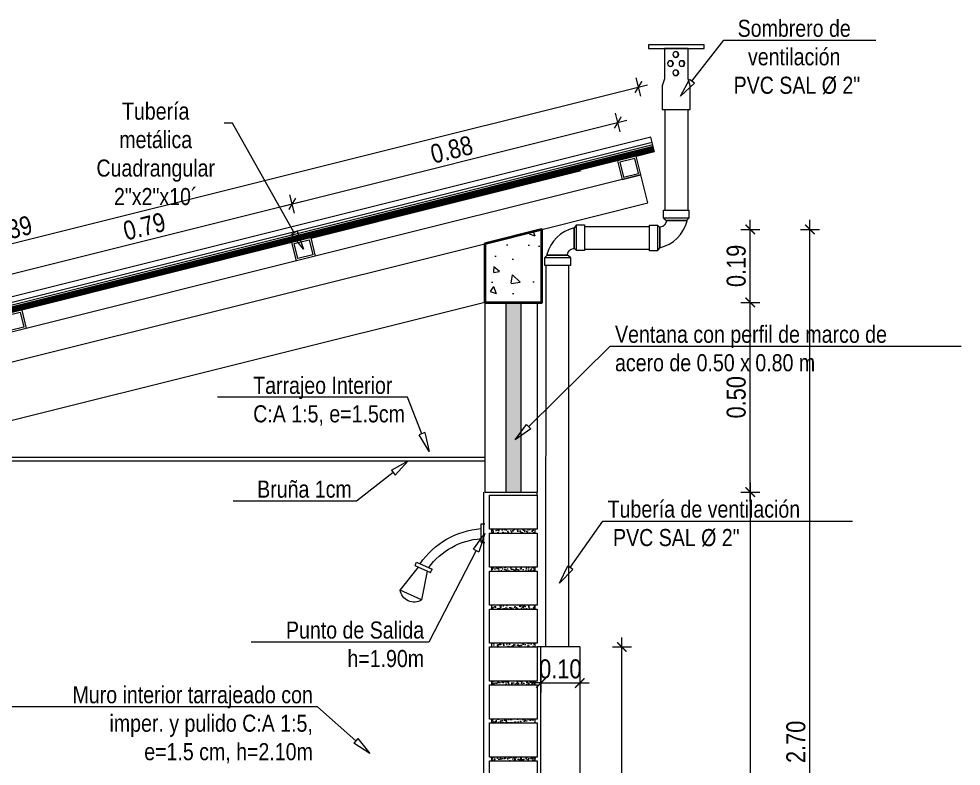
# Model space of a CAD drawing. Header units: metres. Extents: x 116.6 to 157, y -0.9 to 78.1.
# Drawn here: x 124.898 to 127.381, y 69.374 to 71.343 of the extents above; entities that cross this region are included whole.
import ezdxf
from ezdxf import colors
from ezdxf.entities.mleader import LeaderData, LeaderLine
from ezdxf.math import Vec2, Vec3

# ---------------------------------------------------------------- set-up
doc = ezdxf.new("R2010")
doc.units = ezdxf.units.M
doc.layers.get('0').update_dxf_attribs({"color": 253})
doc.layers.get('Defpoints').update_dxf_attribs({"color": 30, "lineweight": 9})
for name, color, linetype, lineweight in [('-Accesorios PVC', 88, 'Continuous', 20), ('-Acero techos', 252, 'Continuous', 13), ('-Achurado', 251, 'Continuous', 5), ('-Acotado', 251, 'Continuous', 5), ('-Corte', 7, 'Continuous', 35), ('-Ladrillo', 34, 'Continuous', 9), ('-Vista', 148, 'Continuous', 9), ('CALAMINA', 8, 'Continuous', 30), ('COLUMNAS', 4, 'Continuous', 50), ('FIC-2ES_CONCRETO 210', 251, 'Continuous', 30), ('FIC-2ES_VEREDA', 253, 'Continuous', 5), ('MARCO 02', 254, 'Continuous', 5), ('pluma 1', 1, 'Continuous', 9), ('sanitarios', 134, 'Continuous', 15), ('TUBERIA', 104, 'Continuous', 15)]:
    doc.layers.add(name, color=color, linetype=linetype, lineweight=lineweight)
doc.layers.add('A_50_CotasExter', color=253, linetype='Continuous')
doc.styles.add('-Arial Narrow', font='ARIALN.TTF')
doc.dimstyles.new('Esc 1_20n', dxfattribs={"dimscale": 0.02, "dimtxt": 2, "dimasz": 1, "dimexe": 1, "dimexo": 1, "dimgap": 0.45, "dimtad": 1, "dimtoh": 1, "dimzin": 3, "dimdsep": 46, "dimtxsty": '-Arial Narrow', "dimblk": 'ARCHTICK', "dimcen": 1, "dimdle": 1, "dimclrd": 252, "dimclre": 252, "dimclrt": 252, "dimadec": 0, "dimazin": 0, "dimtfac": 1, "dimtix": 1, "dimtmove": 1, "dimatfit": 2, "dimldrblk": 'ARCHTICK', "dimfxl": 1, "dimfxlon": 1, "dimtolj": 2, "dimlwd": 5, "dimlwe": 5, "dimarcsym": 0})

# ---------------------------------------------------------------- blocks, each defined once
blk = doc.blocks.new('Ducha Corte')
at = {"layer": 'sanitarios'}
for p, q in [((0.01, 0.0495), (0, 0.0495)), ((0.01, 0), (0.01, 0.0495)), ((0.01, 0), (0, 0)), ((0.1798, -0.0517), (0.1388, -0.0705)), ((0.1841, -0.0608), (0.1432, -0.0795)), ((0.2234, -0.1253), (0.175, -0.0649)), ((0.1523, -0.0754), (0.1666, -0.1514)), ((0.1666, -0.1514), (0.2234, -0.1253))]:
    blk.add_line(p, q, dxfattribs=at)
for centre, radius, start, end in [((-0.0055, -0.1765), 0.2135, 34.3892, 85.8242), ((-0.0027, -0.1756), 0.1861, 35.9633, 86.0912), ((-0.0754, -0.18), 0.2406, 24.6769, 27.0593), ((-0.0754, -0.18), 0.2856, 24.6769, 26.6837), ((0.1863, -0.1195), 0.0375, 238.2247, 351.129)]:
    blk.add_arc(centre, radius, start, end, dxfattribs=at)
blk = doc.blocks.new('_ClosedBlank')
at = {"color": 0, "linetype": 'ByBlock', "lineweight": -2}
for p, q in [((-1, 0.167), (0, 0)), ((-1, 0.167), (-1, -0.167)), ((0, 0), (-1, -0.167))]:
    blk.add_line(p, q, dxfattribs=at)
blk = doc.blocks.new('fhgfh')
at = {"layer": 'TUBERIA', "color": 152}
for p, q in [((348.858, 607.6285), (348.858, 607.6629)), ((348.858, 607.6629), (348.9652, 607.6629)), ((348.9652, 607.6629), (348.9652, 607.6285)), ((348.9652, 607.6285), (348.858, 607.6285)), ((348.858, 607.6285), (348.8704, 607.6186)), ((348.9574, 607.6187), (348.8704, 607.6187)), ((348.8704, 607.6187), (348.9574, 607.6187)), ((348.9555, 607.6187), (348.9652, 607.6285)), ((348.9574, 607.6167), (348.9574, 607.6187)), ((348.7983, 607.4914), (348.7983, 607.5986)), ((348.7983, 607.5986), (348.8326, 607.5986)), ((348.8424, 607.5888), (348.8326, 607.5986)), ((348.8326, 607.5986), (348.8326, 607.4914)), ((348.8424, 607.5037), (348.8424, 607.5907)), ((348.8424, 607.5907), (348.8424, 607.5037)), ((348.8424, 607.5037), (348.8424, 607.5907)), ((348.8424, 607.5907), (348.8424, 607.5037)), ((348.8424, 607.5037), (348.8424, 607.5907)), ((348.8326, 607.4914), (348.7983, 607.4914)), ((348.8326, 607.4914), (348.8425, 607.5037))]:
    blk.add_line(p, q, dxfattribs=at)
blk.add_lwpolyline([(348.8704, 607.6187, -0.3937), (348.8445, 607.5907), (348.8424, 607.5907)], format="xyb", dxfattribs=at)
blk.add_arc((348.8062, 607.6556), 0.1561, 283.4014, 345.5717, dxfattribs=at)
blk = doc.blocks.new('Sombrero de Ventilacion')
at = {"layer": '-Accesorios PVC', "ltscale": 0.009}
for points in [[(-0.105, 0.2436), (0.105, 0.2436), (0.105, 0.23), (-0.105, 0.23)], [(0.0529, 0.089), (0.0529, 0), (-0.0529, 0), (-0.0529, 0.089), (-0.0443, 0.1163), (-0.0443, 0.23), (0.0443, 0.23), (0.0443, 0.1163)]]:
    blk.add_lwpolyline(points, close=True, dxfattribs=at)
for centre in [(0.0014, 0.2076), (-0.0216, 0.1732), (0.0216, 0.1732), (0.0014, 0.1387)]:
    blk.add_circle(centre, 0.0109, dxfattribs=at)
for centre in [(0.0051, 0.2076), (-0.0179, 0.1732), (0.0253, 0.1732), (0.0051, 0.1387)]:
    blk.add_arc(centre, 0.0115, 108.8693, 251.1307, dxfattribs=at)
blk = doc.blocks.new('Ladrillo de Canto')
at = {"layer": '-Achurado', "ltscale": 0.009}
h = blk.add_hatch(dxfattribs=at)
h.set_pattern_fill('AR-CONC', color=256, scale=0.0001)
h.paths.add_polyline_path([(0.0575, 0.01), (-0.0575, 0.01), (-0.0575, 0), (0.0575, 0)])
at = {"layer": '-Ladrillo', "lineweight": 5}
for p, q in [((-0.0625, 0.1), (0.0625, 0.1)), ((-0.0625, 0.01), (-0.0625, 0.1)), ((0.0625, 0.1), (0.0625, 0.01)), ((0.0625, 0.01), (-0.0625, 0.01))]:
    blk.add_line(p, q, dxfattribs=at)
blk.add_lwpolyline([(0.0575, 0.01), (-0.0575, 0.01), (-0.0575, 0), (0.0575, 0)], close=True, dxfattribs=at)
blk = doc.blocks.new('*U173')
at = {"layer": '-Acotado', "xscale": -1}
blk.add_blockref('Ladrillo de Canto', (0, -0.05), dxfattribs=at)
blk = doc.blocks.new('*U174')
at = {"layer": '-Acotado', "color": 0, "linetype": 'ByBlock', "lineweight": -2}
for p in [(0, 1.7), (0, 1.6), (0, 1.5), (0, 1.4), (0, 1.3), (0, 1.2), (0, 1.1), (0, 1), (0, 0.9), (0, 0.8), (0, 0.7), (0, 0.6), (0, 0.5), (0, 0.4), (0, 0.3), (0, 0.2), (0, 0.1), (0, 0)]:
    blk.add_blockref('*U173', p, dxfattribs=at)
blk = doc.blocks.new('_ArchTick')
at = {"color": 0, "linetype": 'ByBlock', "const_width": 0.15}
blk.add_lwpolyline([(-0.5, -0.5), (0.5, 0.5)], dxfattribs=at)
blk = doc.blocks.new('*D629')
at = {"layer": 'A_50_CotasExter', "color": 252, "lineweight": 5, "transparency": 16777216}
for p, q in [((126.8255, 70.071), (126.8255, 70.621)), ((126.8005, 70.596), (126.8505, 70.596)), ((126.8005, 70.096), (126.8505, 70.096))]:
    blk.add_line(p, q, dxfattribs=at)
at = {"layer": 'Defpoints', "color": 0, "transparency": 16777216}
for p in [(126.2762, 70.596), (126.8255, 70.596), (126.2637, 70.096)]:
    blk.add_point(p, dxfattribs=at)
at = {"layer": 'A_50_CotasExter', "color": 252, "lineweight": 5, "transparency": 16777216, "xscale": 0.025, "yscale": 0.025, "zscale": 0.025}
for p, rotation in [((126.8255, 70.596), 90), ((126.8255, 70.096), 270)]:
    blk.add_blockref('_ArchTick', p, dxfattribs=dict(at, rotation=rotation))
at = {"layer": 'A_50_CotasExter', "color": 252, "transparency": 16777216, "insert": (126.7887, 70.346), "char_height": 0.05, "attachment_point": 5, "rotation": 90, "style": '-Arial Narrow'}
blk.add_mtext('\\A2;0.50', dxfattribs=at)
blk = doc.blocks.new('*D630')
at = {"layer": 'A_50_CotasExter', "color": 252, "lineweight": 5, "transparency": 16777216}
for p, q in [((126.8255, 70.571), (126.8255, 70.8131)), ((126.8005, 70.7881), (126.8505, 70.7881)), ((126.8005, 70.596), (126.8505, 70.596))]:
    blk.add_line(p, q, dxfattribs=at)
at = {"layer": 'Defpoints', "color": 0, "transparency": 16777216}
for p in [(126.2762, 70.7881), (126.8255, 70.7881), (126.2762, 70.596)]:
    blk.add_point(p, dxfattribs=at)
at = {"layer": 'A_50_CotasExter', "color": 252, "lineweight": 5, "transparency": 16777216, "xscale": 0.025, "yscale": 0.025, "zscale": 0.025}
for p, rotation in [((126.8255, 70.7881), 90), ((126.8255, 70.596), 270)]:
    blk.add_blockref('_ArchTick', p, dxfattribs=dict(at, rotation=rotation))
at = {"layer": 'A_50_CotasExter', "color": 252, "transparency": 16777216, "insert": (126.7887, 70.6921), "char_height": 0.05, "attachment_point": 5, "rotation": 90, "style": '-Arial Narrow'}
blk.add_mtext('\\A2;0.19', dxfattribs=at)
blk = doc.blocks.new('*D632')
at = {"layer": 'A_50_CotasExter', "color": 252, "lineweight": 5, "transparency": 16777216}
for p, q in [((126.9826, 68.0631), (126.9826, 70.8131)), ((126.9576, 70.7881), (127.0076, 70.7881)), ((126.9576, 68.0881), (127.0076, 68.0881))]:
    blk.add_line(p, q, dxfattribs=at)
at = {"layer": 'Defpoints', "color": 0, "transparency": 16777216}
for p in [(126.2762, 70.7881), (126.9826, 70.7881), (126.3998, 68.0881)]:
    blk.add_point(p, dxfattribs=at)
at = {"layer": 'A_50_CotasExter', "color": 252, "lineweight": 5, "transparency": 16777216, "xscale": 0.025, "yscale": 0.025, "zscale": 0.025}
for p, rotation in [((126.9826, 70.7881), 90), ((126.9826, 68.0881), 270)]:
    blk.add_blockref('_ArchTick', p, dxfattribs=dict(at, rotation=rotation))
at = {"layer": 'A_50_CotasExter', "color": 252, "transparency": 16777216, "insert": (126.9459, 69.4381), "char_height": 0.05, "attachment_point": 5, "rotation": 90, "style": '-Arial Narrow'}
blk.add_mtext('\\A2;2.70', dxfattribs=at)
blk = doc.blocks.new('*D633')
at = {"layer": 'A_50_CotasExter', "color": 252, "lineweight": 5, "transparency": 16777216}
for p, q in [((126.4872, 67.9631), (126.4872, 69.7131)), ((126.4622, 69.6881), (126.5122, 69.6881)), ((126.4622, 67.9881), (126.5122, 67.9881))]:
    blk.add_line(p, q, dxfattribs=at)
at = {"layer": 'Defpoints', "color": 0, "transparency": 16777216}
for p in [(126.3762, 69.6881), (126.4872, 69.6881), (126.3762, 67.9881)]:
    blk.add_point(p, dxfattribs=at)
at = {"layer": 'A_50_CotasExter', "color": 252, "lineweight": 5, "transparency": 16777216, "xscale": 0.025, "yscale": 0.025, "zscale": 0.025}
for p, rotation in [((126.4872, 69.6881), 90), ((126.4872, 67.9881), 270)]:
    blk.add_blockref('_ArchTick', p, dxfattribs=dict(at, rotation=rotation))
at = {"layer": 'A_50_CotasExter', "color": 252, "transparency": 16777216, "insert": (126.4505, 68.8381), "char_height": 0.05, "attachment_point": 5, "rotation": 90, "style": '-Arial Narrow'}
blk.add_mtext('\\A2;1.70', dxfattribs=at)
blk = doc.blocks.new('*D634')
at = {"layer": 'A_50_CotasExter', "color": 252, "lineweight": 5, "transparency": 16777216}
for p, q in [((126.2737, 69.6183), (126.2737, 69.5683)), ((126.3762, 69.6183), (126.3762, 69.5683)), ((126.2737, 69.5933), (126.2487, 69.5933)), ((126.2737, 69.5933), (126.3762, 69.5933)), ((126.3762, 69.5933), (126.4012, 69.5933))]:
    blk.add_line(p, q, dxfattribs=at)
at = {"layer": 'Defpoints', "color": 0, "transparency": 16777216}
for p in [(126.2737, 69.6881), (126.3762, 69.6881), (126.3762, 69.5933)]:
    blk.add_point(p, dxfattribs=at)
at = {"layer": 'A_50_CotasExter', "color": 252, "lineweight": 5, "transparency": 16777216, "xscale": 0.025, "yscale": 0.025, "zscale": 0.025}
blk.add_blockref('_ArchTick', (126.2737, 69.5933), dxfattribs=at)
at = {"layer": 'A_50_CotasExter', "color": 252, "lineweight": 5, "transparency": 16777216, "xscale": 0.025, "yscale": 0.025, "zscale": 0.025, "rotation": 180}
blk.add_blockref('_ArchTick', (126.3762, 69.5933), dxfattribs=at)
at = {"layer": 'A_50_CotasExter', "color": 252, "transparency": 16777216, "insert": (126.325, 69.6301), "char_height": 0.05, "attachment_point": 5, "style": '-Arial Narrow'}
blk.add_mtext('\\A2;0.10', dxfattribs=at)
blk = doc.blocks.new('*D637')
at = {"layer": 'A_50_CotasExter', "color": 252, "lineweight": 5, "transparency": 16777216}
for p, q in [((126.8255, 70.121), (126.8255, 68.2631)), ((126.8005, 70.096), (126.8505, 70.096)), ((126.8005, 68.2881), (126.8505, 68.2881))]:
    blk.add_line(p, q, dxfattribs=at)
at = {"layer": 'Defpoints', "color": 0, "transparency": 16777216}
for p in [(126.2637, 70.096), (126.2737, 68.2881), (126.8255, 68.2881)]:
    blk.add_point(p, dxfattribs=at)
at = {"layer": 'A_50_CotasExter', "color": 252, "lineweight": 5, "transparency": 16777216, "xscale": 0.025, "yscale": 0.025, "zscale": 0.025}
for p, rotation in [((126.8255, 70.096), 90), ((126.8255, 68.2881), 270)]:
    blk.add_blockref('_ArchTick', p, dxfattribs=dict(at, rotation=rotation))
at = {"layer": 'A_50_CotasExter', "color": 252, "transparency": 16777216, "insert": (126.7887, 69.1921), "char_height": 0.05, "attachment_point": 5, "rotation": 90, "style": '-Arial Narrow'}
blk.add_mtext('\\A2;1.81', dxfattribs=at)
blk = doc.blocks.new('*D801')
at = {"layer": 'A_50_CotasExter', "color": 252, "lineweight": 5, "transparency": 16777216}
for p, q in [((126.5369, 71.1391), (126.5248, 71.1876)), ((123.2178, 70.3351), (126.5551, 71.1694)), ((123.2481, 70.3169), (123.236, 70.3654))]:
    blk.add_line(p, q, dxfattribs=at)
at = {"layer": 'Defpoints', "color": 0, "transparency": 16777216}
for p in [(126.5309, 71.1634), (126.5638, 71.0314), (123.275, 70.2092)]:
    blk.add_point(p, dxfattribs=at)
at = {"layer": 'A_50_CotasExter', "color": 252, "lineweight": 5, "transparency": 16777216, "xscale": 0.025, "yscale": 0.025, "zscale": 0.025}
for p, rotation in [((126.5309, 71.1634), 14.03624046510827), ((123.242, 70.3412), 194.0362404651082)]:
    blk.add_blockref('_ArchTick', p, dxfattribs=dict(at, rotation=rotation))
at = {"layer": 'A_50_CotasExter', "color": 252, "transparency": 16777216, "insert": (124.8775, 70.7879), "char_height": 0.05, "attachment_point": 5, "rotation": 14.0362, "style": '-Arial Narrow'}
blk.add_mtext('\\A2;3.39', dxfattribs=at)
blk = doc.blocks.new('*D804')
at = {"layer": 'A_50_CotasExter', "color": 252, "lineweight": 5, "transparency": 16777216}
for p, q in [((125.6247, 70.8312), (125.6126, 70.8797)), ((124.8329, 70.659), (125.6429, 70.8616)), ((124.8632, 70.6408), (124.851, 70.6894))]:
    blk.add_line(p, q, dxfattribs=at)
at = {"layer": 'Defpoints', "color": 0, "transparency": 16777216}
for p in [(125.6187, 70.8555), (125.6436, 70.7557), (124.8821, 70.5653)]:
    blk.add_point(p, dxfattribs=at)
at = {"layer": 'A_50_CotasExter', "color": 252, "lineweight": 5, "transparency": 16777216, "xscale": 0.025, "yscale": 0.025, "zscale": 0.025}
for p, rotation in [((125.6187, 70.8555), 14.03624129435165), ((124.8571, 70.6651), 194.0362412943516)]:
    blk.add_blockref('_ArchTick', p, dxfattribs=dict(at, rotation=rotation))
at = {"layer": 'A_50_CotasExter', "color": 252, "transparency": 16777216, "insert": (125.229, 70.796), "char_height": 0.05, "attachment_point": 5, "rotation": 14.0362, "style": '-Arial Narrow'}
blk.add_mtext('\\A2;0.79', dxfattribs=at)
blk = doc.blocks.new('*D805')
at = {"layer": 'A_50_CotasExter', "color": 252, "lineweight": 5, "transparency": 16777216}
for p, q in [((126.4825, 71.0457), (126.4704, 71.0942)), ((125.5944, 70.8494), (126.5007, 71.076)), ((125.6247, 70.8312), (125.6126, 70.8797))]:
    blk.add_line(p, q, dxfattribs=at)
at = {"layer": 'Defpoints', "color": 0, "transparency": 16777216}
for p in [(126.4765, 71.0699), (126.5014, 70.9702), (125.6436, 70.7557)]:
    blk.add_point(p, dxfattribs=at)
at = {"layer": 'A_50_CotasExter', "color": 252, "lineweight": 5, "transparency": 16777216, "xscale": 0.025, "yscale": 0.025, "zscale": 0.025}
for p, rotation in [((126.4765, 71.0699), 14.03624129435165), ((125.6187, 70.8555), 194.0362412943516)]:
    blk.add_blockref('_ArchTick', p, dxfattribs=dict(at, rotation=rotation))
at = {"layer": 'A_50_CotasExter', "color": 252, "transparency": 16777216, "insert": (126.0387, 70.9984), "char_height": 0.05, "attachment_point": 5, "rotation": 14.0362, "style": '-Arial Narrow'}
blk.add_mtext('\\A2;0.88', dxfattribs=at)

msp = doc.modelspace()

# ---------------------------------------------------------------- hatches: boundary and pattern name
at = {"layer": '-Acero techos', "true_color": 0xc7c8ca}
h = msp.add_hatch(color=9, dxfattribs=at)
h.dxf.hatch_style = 1
h.paths.add_polyline_path([(126.2212, 70.596), (126.1812, 70.596), (126.1812, 70.096), (126.2212, 70.096)])
at = {"layer": 'FIC-2ES_VEREDA', "true_color": 0x939598}
h = msp.add_hatch(dxfattribs=at)
h.set_pattern_fill('AR-CONC', color=252, scale=0.001, angle=-90)
h.set_pattern_definition([(320, (0, -0.43836), (-0.01593909, -0.18218467), [0.01905, -0.20955]), (265, (0, -0.43836), (0.19105685, 0.03524342), [0.01524, -0.16764058]), (10.45144, (-0.00133, -0.45354), (0.17511775, -0.14694125), [0.01619, -0.17809024]), (316.1842, (0.0508, -0.43836), (-0.04204233, -0.27107904), [0.028575, -0.314325]), (6.63556, (0.0473, -0.46095), (0.24742612, -0.23740413), [0.024285, -0.2671356]), (261.18415, (0.0508, -0.43836), (0.2474261, -0.23740413), [0.02285997, -0.25145973]), (291, (0.0381, -0.46376), (-0.1022652, -0.15161439), [0.01905, -0.20955]), (236, (0.0381, -0.46376), (0.18418797, -0.06180203), [0.01524, -0.16764]), (341.45144, (0.02958, -0.4764), (0.08192277, -0.21341642), [0.01619, -0.17808994]), (307.5, (0, -0.43836), (0.08455504, -0.003088603), [0, -0.165608, 0, -0.17018, 0, -0.168275]), (277.5, (0, -0.43836), (0.100180575, -0.06681966), [0, -0.097028, 0, -0.161798, 0, -0.064135]), (237.5, (9e-18, -0.381716), (-0.005728744, -0.135590595), [0, -0.0635, 0, -0.19812, 0, -0.26289]), (227.5, (1e-17, -0.35632), (0.02542649, -0.14812918), [0, -0.08255, 0, -0.131572, 0, -0.18669])])
h.paths.add_polyline_path([(124.8262, 70.2381), (124.8262, 70.4256), (124.6762, 70.3881), (124.6762, 70.2381)])
h.paths.add_polyline_path([(126.1262, 70.596), (126.2762, 70.596), (126.2762, 70.7881), (126.1262, 70.7506)])

# ---------------------------------------------------------------- linework, layer by layer
at = {"layer": '-Acero techos', "color": 146, "ltscale": 0.009, "true_color": 0x105689}
for p, q in [((126.5372, 70.9319), (125.6794, 70.7175)), ((126.5557, 70.858), (126.5372, 70.9319)), ((126.2762, 70.7881), (126.5557, 70.858)), ((124.8262, 70.4256), (126.1262, 70.7506)), ((125.6794, 70.7175), (124.9178, 70.5271))]:
    msp.add_line(p, q, dxfattribs=at)
for points in [[(126.5249, 70.9812), (126.4756, 70.9689), (126.4879, 70.9196), (126.5372, 70.9319), (126.5249, 70.9812)], [(125.6672, 70.766), (125.6794, 70.7175), (125.6301, 70.7051), (125.6179, 70.7537), (125.6178, 70.7544), (125.667, 70.7667), (125.6672, 70.766)], [(124.9057, 70.5756), (124.9178, 70.5271), (124.8685, 70.5148), (124.8564, 70.5633), (124.8562, 70.564), (124.9055, 70.5763), (124.9057, 70.5756)]]:
    msp.add_lwpolyline(points, dxfattribs=at)
for points in [[(126.5212, 70.9751), (126.4816, 70.9652), (126.4915, 70.9257), (126.5311, 70.9356)], [(125.6634, 70.7607), (125.6733, 70.7211), (125.6337, 70.7112), (125.6238, 70.7508)], [(124.9018, 70.5703), (124.9117, 70.5307), (124.8721, 70.5208), (124.8623, 70.5604)]]:
    msp.add_lwpolyline(points, close=True, dxfattribs=at)
at = {"layer": '-Corte', "ltscale": 0.009}
msp.add_lwpolyline([(126.1262, 70.596), (126.2762, 70.596), (126.2762, 70.7881), (126.1262, 70.7506)], close=True, dxfattribs=at)
at = {"layer": '-Vista'}
for p, q in [((126.2637, 70.596), (126.2637, 70.096)), ((126.1237, 68.2881), (126.1237, 70.096)), ((126.1262, 70.096), (126.2637, 70.096)), ((126.2737, 68.2881), (126.2737, 69.6881))]:
    msp.add_line(p, q, dxfattribs=at)
at = {"layer": 'CALAMINA', "lineweight": 5}
for p, q in [((126.5638, 71.0314), (123.275, 70.2092)), ((126.5673, 71.0176), (123.2785, 70.1954)), ((123.2799, 70.1896), (126.5687, 71.0118)), ((126.5701, 71.0064), (123.2813, 70.1842)), ((126.5707, 71.0042), (123.2818, 70.182)), ((126.5712, 71.0021), (123.2824, 70.1799)), ((123.2825, 70.1793), (126.5713, 71.0015)), ((126.5719, 70.9991), (123.2831, 70.1769)), ((126.5724, 70.9972), (123.2836, 70.175)), ((126.5729, 70.9952), (123.2841, 70.173)), ((126.573, 70.9947), (123.2842, 70.1725)), ((126.5731, 70.9943), (123.2843, 70.1721)), ((126.5732, 70.9939), (123.2844, 70.1717)), ((126.5733, 70.9936), (123.2845, 70.1714)), ((126.5734, 70.9933), (126.5249, 70.9812)), ((126.5734, 70.9931), (126.5249, 70.9809)), ((126.5735, 70.9929), (126.525, 70.9808)), ((126.5735, 70.9927), (126.525, 70.9806)), ((126.5735, 70.9926), (126.525, 70.9805)), ((126.5735, 70.9926), (126.525, 70.9805))]:
    msp.add_line(p, q, dxfattribs=at)
at = {"layer": 'CALAMINA', "lineweight": 9}
for p, q in [((126.3786, 70.9446), (125.667, 70.7667)), ((126.3786, 70.9444), (125.6671, 70.7665)), ((126.3787, 70.9442), (125.6671, 70.7663)), ((126.3787, 70.944), (125.6672, 70.7661)), ((126.3787, 70.9439), (125.6672, 70.766)), ((125.6178, 70.7544), (124.9055, 70.5763)), ((125.6178, 70.7542), (124.9055, 70.5761)), ((125.6179, 70.754), (124.9056, 70.5759)), ((125.6179, 70.7538), (124.9056, 70.5758)), ((125.6179, 70.7537), (124.9056, 70.5757)), ((125.6179, 70.7537), (124.9057, 70.5756))]:
    msp.add_line(p, q, dxfattribs=at)
at = {"layer": 'CALAMINA'}
msp.add_line((126.3787, 70.9439), (125.6672, 70.766), dxfattribs=at)
at = {"layer": 'COLUMNAS', "color": 5, "lineweight": 0}
msp.add_lwpolyline([(126.1262, 70.596), (126.2762, 70.596), (126.2762, 70.7881), (126.1262, 70.7506)], close=True, dxfattribs=at)
at = {"layer": 'FIC-2ES_CONCRETO 210', "lineweight": 15}
msp.add_line((126.3762, 69.6881), (126.2637, 69.6881), dxfattribs=at)
msp.add_lwpolyline([(126.3762, 69.6881), (126.3762, 67.9881)], dxfattribs=at)
at = {"layer": 'FIC-2ES_VEREDA'}
for p, q in [((126.5735, 70.9926), (126.5638, 71.0314)), ((126.1262, 70.596), (124.8262, 70.271)), ((124.8262, 70.1881), (126.1262, 70.1881)), ((124.8262, 70.1781), (126.1262, 70.1781)), ((126.2637, 70.0881), (126.2637, 70.096))]:
    msp.add_line(p, q, dxfattribs=at)
at = {"layer": 'MARCO 02', "lineweight": 0}
for p, q in [((126.1262, 70.596), (126.1262, 70.096)), ((126.1812, 70.596), (126.1812, 70.096)), ((126.2212, 70.596), (126.2212, 70.096))]:
    msp.add_line(p, q, dxfattribs=at)
at = {"layer": 'pluma 1', "color": 152}
for p, q in [((126.3889, 70.796), (126.5596, 70.796)), ((126.3889, 70.736), (126.5596, 70.736))]:
    msp.add_line(p, q, dxfattribs=at)
for points in [[(126.6005, 71.1037), (126.6007, 70.8392)], [(126.6606, 71.1037), (126.6606, 70.8392)], [(126.2871, 69.6881), (126.2877, 70.6929)], [(126.3471, 69.6881), (126.3477, 70.6929)]]:
    msp.add_lwpolyline(points, dxfattribs=at)

# ---------------------------------------------------------------- block references
at = {"layer": '-Accesorios PVC', "xscale": -0.7004046625545017, "yscale": 0.7004046625545017, "zscale": 0.7004046625545017}
msp.add_blockref('Sombrero de Ventilacion', (126.6305, 71.1038), dxfattribs=at)
at = {"layer": '-Acotado', "xscale": -1}
for name, p in [('*U174', (126.2012, 68.3381)), ('Ducha Corte', (126.1262, 69.9634))]:
    msp.add_blockref(name, p, dxfattribs=at)
at = {"layer": 'pluma 1', "color": 152, "xscale": 0.62400710325193, "yscale": 0.62400710325193, "zscale": 0.62400710325193}
for p, rotation in [((-91.1629, -308.3066), 359.9894380531999), ((344.1113, 449.8387), 179.9894380531999)]:
    msp.add_blockref('fhgfh', p, dxfattribs=dict(at, rotation=rotation))

# ---------------------------------------------------------------- dimensions: what is measured, and where the dimension line sits
at = {"layer": 'A_50_CotasExter'}
for p1, p2, distance, picture, middle in [((123.275, 70.2092), (126.5638, 71.0314), 0.136, '*D801', (124.8775, 70.7879)), ((126.3762, 67.9881), (126.3762, 69.6881), -0.111, '*D633', (126.4505, 68.8381)), ((126.2737, 69.6881), (126.3762, 69.6881), -0.0948, '*D634', (126.325, 69.6301))]:
    dim = msp.add_aligned_dim(p1=p1, p2=p2, distance=distance, dimstyle='Esc 1_20n', override={"dimscale": 0.025}, dxfattribs=at)
    dim.commit()
    dim.dimension.update_dxf_attribs({"geometry": picture, "text_midpoint": middle})
for base, p1, p2, angle, picture, middle in [((126.4765, 71.0699), (125.6436, 70.7557), (126.5014, 70.9702), 194.0362, '*D805', (126.0387, 70.9984)), ((125.618666, 70.855491), (124.88205, 70.565314), (125.643613, 70.755705), 194.036241, '*D804', (125.228965, 70.795976)), ((126.8255, 70.7881), (126.2762, 70.596), (126.2762, 70.7881), 270, '*D630', (126.7887, 70.6921)), ((126.9826, 70.7881), (126.3998, 68.0881), (126.2762, 70.7881), 270, '*D632', (126.9459, 69.4381)), ((126.8255, 70.596), (126.2637, 70.096), (126.2762, 70.596), 270, '*D629', (126.7887, 70.346)), ((126.8255, 68.2881), (126.2637, 70.096), (126.2737, 68.2881), 270, '*D637', (126.7887, 69.1921))]:
    dim = msp.add_linear_dim(base=base, p1=p1, p2=p2, angle=angle, dimstyle='Esc 1_20n', override={"dimscale": 0.025}, dxfattribs=at)
    dim.commit()
    dim.dimension.update_dxf_attribs({"geometry": picture, "text_midpoint": middle})

# ---------------------------------------------------------------- leaders
at = {"layer": '-Acotado'}
ml = msp.add_multileader_mtext('Standard', dxfattribs=at)
ml.set_content('Sombrero de\\Pventilación\\P PVC SAL %%C 2"', color=7, style='-Arial Narrow')
ml.set_leader_properties(color=7, linetype='Continuous', lineweight=0)
ml.set_arrow_properties(name='CLOSEDBLANK')
ml.build(insert=Vec2(0, 0))
ml.multileader.update_dxf_attribs({"has_dogleg": 0, "text_left_attachment_type": 6, "text_right_attachment_type": 6, "dogleg_length": 0, "arrow_head_size": 0.05, "scale": 0.025})
ctx = ml.context
ctx.base_point, ctx.scale, ctx.char_height, ctx.arrow_head_size, ctx.landing_gap_size, ctx.plane_origin = Vec3(126.7561, 71.2866), 0.025, 0.045, 0.05, 0.0125, Vec3(126.5249, 71.0643)
ctx.left_attachment, ctx.right_attachment, ctx.text_align_type = 6, 6, 1
notes = []
notes.append((ctx, [(0, (1, 1, 0), (126.7561, 71.2866), (1, 0), 0, [(0, [(126.6413, 71.139)], 0, [])])]))
ctx.mtext.insert, ctx.mtext.alignment, ctx.mtext.flow_direction = Vec3(126.9413, 71.3406), 2, 5
ml = msp.add_multileader_mtext('Standard', dxfattribs=at)
ml.set_content('Tubería metálica\\P\\pxqc;Cuadrangular\\P2"x2"x10´', color=7, style='-Arial Narrow')
ml.set_leader_properties(color=7, linetype='ByLayer', lineweight=0)
ml.set_arrow_properties(name='CLOSEDBLANK')
ml.build(insert=Vec2(0, 0))
ml.multileader.update_dxf_attribs({"has_dogleg": 0, "text_left_attachment_type": 6, "text_right_attachment_type": 6, "dogleg_length": 0, "arrow_head_size": 0.05, "scale": 0.025})
ctx = ml.context
ctx.base_point, ctx.scale, ctx.char_height, ctx.arrow_head_size, ctx.landing_gap_size, ctx.plane_origin = Vec3(125.0562, 71.0684), 0.025, 0.045, 0.05, 0.0125, Vec3(128.0857, 73.3911)
ctx.left_attachment, ctx.right_attachment, ctx.text_align_type = 6, 6, 1
notes.append((ctx, [(1, (1, 1, 0), (125.4616, 71.0684), (-1, 0), 0, [(0, [(125.6486, 70.7359)], 0, [])])]))
ctx.mtext.insert, ctx.mtext.width, ctx.mtext.alignment, ctx.mtext.flow_direction = Vec3(125.2589, 71.1224), 0.380413, 2, 5
ml = msp.add_multileader_mtext('Standard', dxfattribs=at)
ml.set_content('Ventana con perfil de marco de \\Pacero de 0.50 x 0.80 m', color=7, style='-Arial Narrow')
ml.set_leader_properties(color=7, linetype='ByLayer', lineweight=0)
ml.set_arrow_properties(name='CLOSEDBLANK')
ml.build(insert=Vec2(0, 0))
ml.multileader.update_dxf_attribs({"has_dogleg": 0, "text_left_attachment_type": 6, "text_right_attachment_type": 6, "dogleg_length": 0, "arrow_head_size": 0.05, "scale": 0.025})
ctx = ml.context
ctx.base_point, ctx.scale, ctx.char_height, ctx.arrow_head_size, ctx.landing_gap_size, ctx.plane_origin = Vec3(126.4567, 70.4805), 0.025, 0.045, 0.05, 0.0125, Vec3(129.1333, 71.3264)
ctx.left_attachment, ctx.right_attachment = 6, 6
notes.append((ctx, [(0, (1, 1, 0), (126.4567, 70.4805), (1, 0), 0, [(0, [(126.2063, 70.2335)], 0, [])])]))
ctx.mtext.insert, ctx.mtext.flow_direction = Vec3(126.4692, 70.5345), 5
ml = msp.add_multileader_mtext('Standard', dxfattribs=at)
ml.set_content('Tarrajeo Interior \\PC:A 1:5, e=1.5cm', color=7, style='-Arial Narrow')
ml.set_leader_properties(color=7, linetype='ByLayer', lineweight=0)
ml.set_arrow_properties(name='CLOSEDBLANK')
ml.build(insert=Vec2(0, 0))
ml.multileader.update_dxf_attribs({"has_dogleg": 0, "text_left_attachment_type": 6, "text_right_attachment_type": 6, "dogleg_length": 0, "arrow_head_size": 0.05, "scale": 0.025})
ctx = ml.context
ctx.base_point, ctx.scale, ctx.char_height, ctx.arrow_head_size, ctx.landing_gap_size, ctx.plane_origin = Vec3(125.5033, 70.3459), 0.025, 0.045, 0.05, 0.0125, Vec3(125.4356, 71.7352)
ctx.left_attachment, ctx.right_attachment = 6, 6
notes.append((ctx, [(1, (1, 1, 0), (125.9223, 70.3459), (-1, 0), 0, [(1, [(125.979, 70.2034)], 0, [])])]))
ctx.mtext.insert, ctx.mtext.flow_direction = Vec3(125.5158, 70.3999), 5
ml = msp.add_multileader_mtext('Standard', dxfattribs=at)
ml.set_content('Bruña 1cm', color=7, style='-Arial Narrow')
ml.set_leader_properties(color=7, linetype='ByLayer', lineweight=0)
ml.set_arrow_properties(name='CLOSEDBLANK')
ml.build(insert=Vec2(0, 0))
ml.multileader.update_dxf_attribs({"has_dogleg": 0, "text_left_attachment_type": 6, "text_right_attachment_type": 6, "dogleg_length": 0, "arrow_head_size": 0.05, "scale": 0.025})
ctx = ml.context
ctx.base_point, ctx.scale, ctx.char_height, ctx.arrow_head_size, ctx.landing_gap_size, ctx.plane_origin = Vec3(125.5208, 70.0725), 0.025, 0.045, 0.05, 0.0125, Vec3(127.6455, 71.84)
ctx.left_attachment, ctx.right_attachment, ctx.text_align_type = 6, 6, 2
notes.append((ctx, [(1, (1, 1, 0), (125.788, 70.0725), (-1, 0), 0, [(0, [(125.9244, 70.1781)], 0, [])])]))
ctx.mtext.insert, ctx.mtext.alignment, ctx.mtext.flow_direction = Vec3(125.7755, 70.1265), 3, 5
ml = msp.add_multileader_mtext('Standard', dxfattribs=at)
ml.set_content('Tubería de ventilación\\P PVC SAL %%C 2"', color=7, style='-Arial Narrow')
ml.set_leader_properties(color=7, linetype='Continuous', lineweight=0)
ml.set_arrow_properties(name='CLOSEDBLANK')
ml.build(insert=Vec2(0, 0))
ml.multileader.update_dxf_attribs({"has_dogleg": 0, "text_left_attachment_type": 6, "text_right_attachment_type": 6, "dogleg_length": 0, "arrow_head_size": 0.05, "scale": 0.025})
ctx = ml.context
ctx.base_point, ctx.scale, ctx.char_height, ctx.arrow_head_size, ctx.landing_gap_size, ctx.plane_origin = Vec3(126.4372, 70.0199), 0.025, 0.045, 0.05, 0.0125, Vec3(126.5189, 70.9334)
ctx.left_attachment, ctx.right_attachment = 6, 6
notes.append((ctx, [(0, (1, 1, 0), (126.4372, 70.0199), (1, 0), 0, [(0, [(126.3226, 69.8563)], 0, [])])]))
ctx.mtext.insert, ctx.mtext.flow_direction = Vec3(126.4497, 70.0739), 5
ml = msp.add_multileader_mtext('Standard', dxfattribs=at)
ml.set_content('Punto de Salida\\Ph=1.90m', color=7, style='-Arial Narrow')
ml.set_leader_properties(color=7, linetype='ByLayer', lineweight=0)
ml.set_arrow_properties(name='CLOSEDBLANK')
ml.build(insert=Vec2(0, 0))
ml.multileader.update_dxf_attribs({"has_dogleg": 0, "text_left_attachment_type": 6, "text_right_attachment_type": 6, "dogleg_length": 0, "arrow_head_size": 0.05, "scale": 0.025})
ctx = ml.context
ctx.base_point, ctx.scale, ctx.char_height, ctx.arrow_head_size, ctx.landing_gap_size, ctx.plane_origin = Vec3(125.5958, 69.7012), 0.025, 0.045, 0.05, 0.0125, Vec3(127.5519, 71.5689)
ctx.left_attachment, ctx.right_attachment, ctx.text_align_type = 6, 6, 2
notes.append((ctx, [(1, (1, 1, 0), (125.9786, 69.7012), (-1, 0), 0, [(0, [(126.1262, 69.9867)], 0, [])])]))
ctx.mtext.insert, ctx.mtext.alignment, ctx.mtext.flow_direction = Vec3(125.9661, 69.7552), 3, 5
ml = msp.add_multileader_mtext('Standard', dxfattribs=at)
ml.set_content('Muro interior tarrajeado con\\Pimper. y pulido C:A 1:5,\\Pe=1.5 cm, h=2.10m', color=7, style='-Arial Narrow')
ml.set_leader_properties(color=7, linetype='ByLayer', lineweight=0)
ml.set_arrow_properties(name='CLOSEDBLANK')
ml.build(insert=Vec2(0, 0))
ml.multileader.update_dxf_attribs({"has_dogleg": 0, "text_left_attachment_type": 6, "text_right_attachment_type": 6, "dogleg_length": 0, "arrow_head_size": 0.05, "scale": 0.025})
ctx = ml.context
ctx.base_point, ctx.scale, ctx.char_height, ctx.arrow_head_size, ctx.landing_gap_size, ctx.plane_origin = Vec3(125.0346, 69.5308), 0.025, 0.045, 0.05, 0.0125, Vec3(127.6455, 71.5023)
ctx.left_attachment, ctx.right_attachment, ctx.text_align_type = 6, 6, 2
notes.append((ctx, [(1, (1, 1, 0), (125.6854, 69.5308), (-1, 0), 0, [(0, [(125.8234, 69.4076)], 0, [])])]))
ctx.mtext.insert, ctx.mtext.alignment, ctx.mtext.flow_direction = Vec3(125.6729, 69.5848), 3, 5
for ctx, leaders in notes:
    for number, flags, end, landing, length, lines in leaders:
        leader = LeaderData()
        leader.index, (leader.has_last_leader_line, leader.has_dogleg_vector, leader.attachment_direction) = number, flags
        leader.last_leader_point, leader.dogleg_vector, leader.dogleg_length = Vec3(end), Vec3(landing), length
        for number, points, colour, breaks in lines:
            line = LeaderLine()
            line.index, line.vertices, line.color, line.breaks = number, Vec3.list(points), colors.encode_raw_color(colour), breaks
            leader.lines.append(line)
        ctx.leaders.append(leader)

doc.saveas('drawing.dxf')
